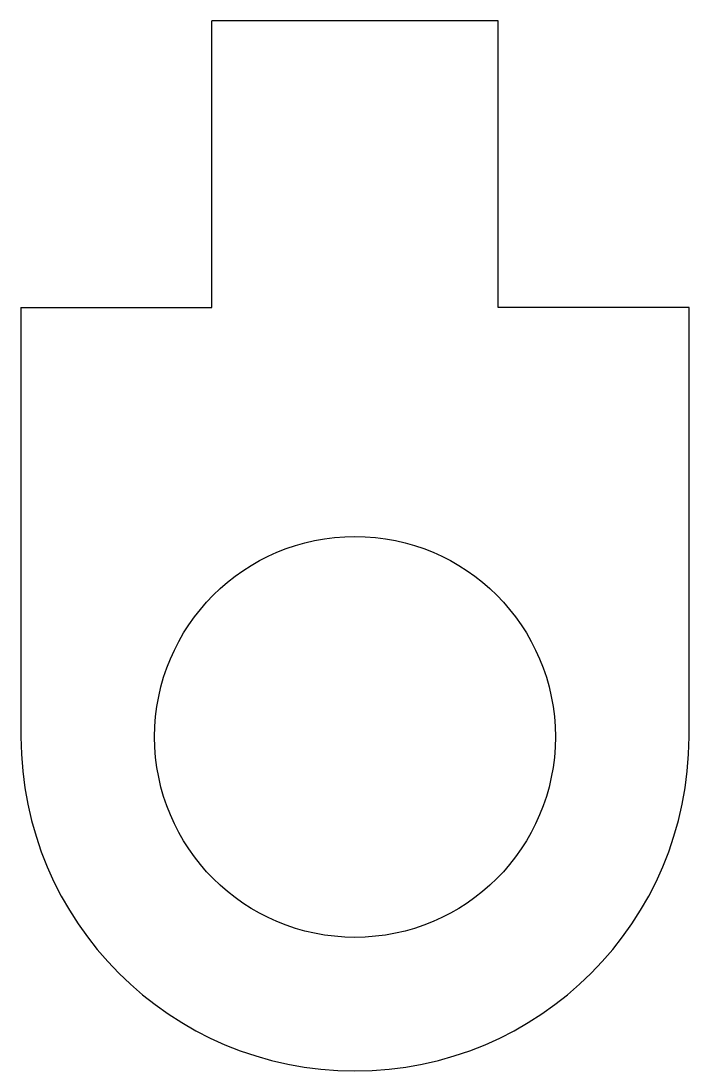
# Model space of a CAD drawing. Header units: millimetres. Extents: x -3.6 to 3.4, y -3.8 to 7.2.
import ezdxf

# ---------------------------------------------------------------- set-up
doc = ezdxf.new("R2010")
doc.units = ezdxf.units.MM
doc.layers.get('0').update_dxf_attribs({"lineweight": 25, "true_color": 0x000000})

msp = doc.modelspace()

# ---------------------------------------------------------------- linework, layer by layer
for p, q in [((1.4, 7.2), (-1.6, 7.2)), ((-1.6, 4.2), (-1.6, 7.2)), ((1.4, 4.2), (1.4, 7.2)), ((-3.6, 4.2), (-3.6, -0.3)), ((-3.6, 4.2), (-1.6, 4.2)), ((3.4, 4.2), (1.4, 4.2)), ((3.4, -0.3), (3.4, 4.2))]:
    msp.add_line(p, q)
msp.add_circle((-0.1, -0.3), 2.1)
msp.add_arc((-0.1, -0.3), 3.5, 180, 0)

doc.saveas('drawing.dxf')
